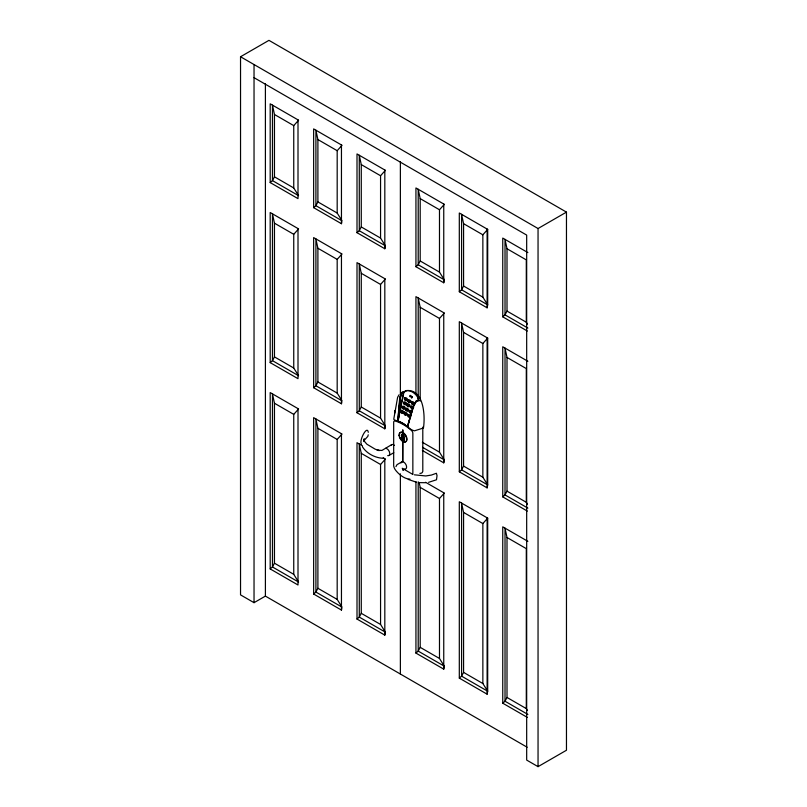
<?xml version="1.0" encoding="UTF-8"?>
<svg xmlns="http://www.w3.org/2000/svg" width="807" height="807" viewBox="0 0 807 807"><rect width="100%" height="100%" fill="white"/><g stroke="black" fill="none" stroke-linecap="round" stroke-linejoin="round"><path stroke-width="1.21" d="M403.056 439.512L403.218 438.867M410.38 396.066C410.39 393.483 409.26 398.063 410.349 396.227M411.439 396.681C411.479 394.29 410.45 397.891 411.207 397.155M405.043 424.563A56.087 42.499 85.2 0 0 399.657 421.637L397.74 421.153L399.687 398.325L401.644 392.414L403.934 392.131M398.144 420.921L400.302 396.983L401.896 392.737L404.075 391.798M368.224 434.812L367.81 436.395L364.048 440.461L364.29 439.926M395.944 466.638L397.044 464.64L401.735 461.937M313.641 207.651L315.91 205.684L317.897 201.911L317.897 139.561L315.91 130.209L315.91 205.684L342.017 220.755L337.185 213.048L337.185 150.697L342.017 145.29L313.641 128.898L313.641 207.651L341.452 223.71L341.825 221.743M313.641 387.713L315.91 385.746L317.897 381.973L317.897 248.253L315.91 238.902L315.91 385.746L342.017 400.817L337.185 393.1L337.185 259.39L342.017 253.983L313.641 237.591L313.641 387.713L341.452 403.772L341.825 401.795M384.818 248.748L385.383 245.792L380.561 238.085L361.274 226.949L361.274 164.608L359.276 155.257L359.276 230.721L357.007 232.688L384.818 248.748L384.818 169.995M313.641 594.023L315.91 592.056L317.897 588.283L317.897 428.315L315.91 418.964L315.91 592.056L342.017 607.126L337.185 599.409L337.185 439.452L342.017 434.035L313.641 417.653L313.641 594.023L341.452 610.082L341.825 608.105M384.818 428.81L385.383 425.854L380.561 418.147L361.274 407.01L361.274 273.301L359.276 263.95L359.276 410.783L357.007 412.75L384.818 428.81L384.818 278.687M443.749 282.773L444.314 279.817L439.482 272.11L420.195 260.974L420.195 198.623L418.208 189.272L418.208 264.746L415.938 266.714L443.749 282.773L443.749 204.02M384.818 635.119L385.383 632.163L380.561 624.457L361.274 613.32L361.274 453.352L359.276 444.001L359.276 617.093L357.007 619.06L384.818 635.119L384.818 458.749M422.354 450.477L443.749 462.835L444.314 459.879L439.482 452.162L422.343 442.266M487.115 307.81L487.69 304.854L487.69 229.39L459.304 213.008L459.304 291.751L487.115 307.81L487.115 229.057M415.938 481.749L415.938 653.085L443.749 669.144L444.314 666.189L439.482 658.472L420.195 647.345L420.195 487.378L419.206 482.707M487.115 487.872L487.69 484.916L487.69 338.083L459.304 321.69L459.304 471.813L487.115 487.872L487.115 337.75M487.115 694.181L487.69 691.226L487.69 518.144L459.304 501.752L459.304 678.122L487.115 694.181L487.115 517.812M400.181 397.669L400.312 396.994M399.041 394.805L397.619 397.296L393.806 418.894A6.557 1.816 -1.5 0 0 394.169 419.66L394.25 419.711A5.831 1.806 0.6 0 0 395.642 420.356L397.801 421.123L403.702 391.859C409.805 387.542 418.702 395.642 418.43 400.282L417.905 398.547M415.998 401.523L419.196 400.494L416.2 400.776L413.224 405.971L407.414 426.58L409.684 428.467A5.831 3.167 20.7 0 0 411.449 429.647L411.852 429.859A6.557 3.702 23.4 0 0 414.475 430.827L423.443 428.003C425.208 417.31 424.482 389.256 406.667 390.507M416.573 401.029L413.325 406.395L407.555 426.812L413.497 406.607L415.887 401.866M363.806 441.52L364.482 439.23L364.028 440.804L364.209 439.129L364.128 440.703L364.078 439.865M400.635 395.672L400.464 394.946M402.411 438.655L402.895 438.544M404.943 397.68C408.645 397.226 408.211 403.581 404.721 399.142M404.125 401.866C407.838 401.462 407.414 407.717 403.904 403.278M402.643 406.153C406.375 405.618 405.649 411.701 402.481 407.727M407.474 403.803C411.197 403.086 410.491 409.633 407.313 405.366M405.982 408.09C409.603 407.575 409.341 413.981 405.79 409.613M409.724 410.249L412.236 411.57M408.352 414.384L410.924 415.867M414.374 404.65C410.632 404.983 411.187 398.708 414.596 403.248M412.74 408.836C409.774 408.998 410.077 404.035 412.922 407.737M298.58 195.677L272.463 180.607L272.463 105.132L274.461 114.483L274.461 176.824L272.463 180.607L270.194 182.574L298.005 198.633L298.005 119.88M298.58 375.739L272.463 360.658L272.463 213.825L274.461 223.176L274.461 356.886L272.463 360.658L270.194 362.625L298.005 378.685L298.005 228.573M361.274 226.949L359.276 230.721L385.383 245.792M420.195 260.974L418.208 264.746L444.314 279.817M298.58 582.049L272.463 566.968L272.463 393.887L274.461 403.238L274.461 563.195L272.463 566.968L270.194 568.935L298.005 584.994L298.005 408.624M361.274 407.01L359.276 410.783L385.383 425.854M463.571 286.011L482.858 297.147L487.69 304.854L461.584 289.784L461.584 214.319L463.571 223.67L463.571 286.011L461.584 289.784L459.304 291.751M527.869 328.056L505.021 314.861L505.021 239.397L507.008 248.748L507.008 311.088L505.021 314.861L502.751 316.838L527.354 331.041M361.274 613.32L359.276 617.093L385.383 632.163M463.571 466.073L482.858 477.209L487.69 484.916L461.584 469.845L461.584 323.012L463.571 332.363L463.571 466.073L461.584 469.845L459.304 471.813M420.195 647.345L418.208 651.118L415.938 653.085M527.869 508.117L505.021 494.923L505.021 348.089L507.008 357.44L507.008 491.15L505.021 494.923L502.751 496.89L527.354 511.103M463.571 672.382L482.858 683.519L487.69 691.226L461.584 676.155L461.584 503.064L463.571 512.415L463.571 672.382L461.584 676.155L459.304 678.122M527.869 714.427L505.021 701.233L505.021 528.151L507.008 537.502L507.008 697.46L505.021 701.233L502.751 703.2L527.354 717.403M402.986 470.34L403.359 469.654M402.138 392.666L400.222 398.466L398.275 421.304L397.74 421.153M401.372 438.695A2.35 1.362 60 0 1 401.472 437.354L402.057 436.92M401.815 437.152L401.533 437.323A2.35 1.362 60 0 0 401.432 438.665L401.543 439.23M404.226 440.572L403.641 441.005M297.975 194.709L293.748 187.96L293.748 125.62L298.58 120.203L270.194 103.821L270.194 182.574M297.975 374.771L293.748 368.022L293.748 234.312L298.58 228.895L270.194 212.513L270.194 362.625M380.561 238.085L380.561 175.744L385.383 170.327L357.007 153.945L357.007 232.688M439.482 272.11L439.482 209.759L444.314 204.353L415.938 187.96L415.938 266.714M380.561 418.147L380.561 284.437L385.383 279.02L357.007 262.638L357.007 412.75M297.975 581.08L293.748 574.332L293.748 414.374L298.58 408.957L270.194 392.575L270.194 568.935M482.858 297.147L482.858 234.807L487.69 229.39M439.482 452.162L439.482 318.452L444.314 313.045L415.938 296.653L415.938 394.23M482.858 477.209L482.858 343.5L487.69 338.083M380.561 624.457L380.561 464.489L385.383 459.082L383.214 457.821M439.482 658.472L439.482 498.514L444.314 493.097L425.561 482.273M482.858 683.519L482.858 523.551L487.69 518.144M406.466 390.638L404.983 391.587M527.203 747.262L265.402 596.111L254.034 602.678L240.536 594.88L240.536 56.752L268.953 40.35L566.464 212.12L566.464 750.248L538.047 766.65L526.678 760.083L526.678 235.089L254.034 77.674M240.536 56.752L538.047 228.522L566.464 212.12M402.622 461.786L402.764 430.01M391.688 444.647L381.953 450.427L377.131 450.165L379.27 450.588L375.144 449.156L366.943 444.243L364.703 441.681L363.937 439.119M388.944 455.511L393.776 452.727M404.146 392.041L405.407 391.324M407.747 426.479L406.768 425.743M397.801 421.123L400.111 397.044L401.815 392.505L403.994 391.859L397.982 421.193L399.324 421.748A56.087 42.499 85.2 0 1 406.425 425.854L407.817 426.903M428.567 482.334L436.486 479.792L437.031 475.676L436.405 473.265L431.412 475.061L425.793 475.959L414.405 474.819M419.892 473.366L420.669 473.316A6.204 3.581 60 0 0 422.797 471.258L422.797 427.619A2.643 1.523 60 0 0 422.757 427.125M425.582 482.697L419.378 482.647M402.007 436.96L402.421 436.93A2.058 1.19 60 0 1 403.52 437.747L404.267 439.26A2.35 1.362 60 0 1 404.166 440.602M403.692 440.965L403.278 440.995A2.058 1.19 60 0 1 402.118 440.208M383.86 458.285C375.679 458.255 366.771 453.736 362.383 446.725M387.673 455.622L388.359 455.693A4.015 2.32 60 0 0 388.359 450.013L387.673 449.287A4.015 2.32 60 0 0 385.514 448.369M402.844 461.745L402.844 429.96M416.503 482.243L408.201 479.398M412.306 474.123L402.249 468.262L403.268 470.007M527.869 252.581L502.751 238.085L502.751 316.838M274.461 114.483L293.748 125.62M317.897 139.561L337.185 150.697M361.274 164.608L380.561 175.744M420.195 198.623L439.482 209.759M463.571 223.67L482.858 234.807M507.008 248.748L526.295 259.884L526.295 322.225L527.506 324.152M274.461 176.824L293.748 187.96M317.897 201.911L337.185 213.048M507.008 311.088L526.295 322.225M527.869 361.274L502.751 346.778L502.751 496.89M274.461 223.176L293.748 234.312M317.897 248.253L337.185 259.39M361.274 273.301L380.561 284.437M418.208 397.115L418.208 297.965L420.195 307.316L439.482 318.452M463.571 332.363L482.858 343.5M507.008 357.44L526.295 368.577L526.295 502.287L527.506 504.214M413.719 407.283L411.308 405.891L411.056 407.525M411.167 412.74L409.502 411.711M408.191 415.948L410.602 417.34M274.461 356.886L293.748 368.022M317.897 381.973L337.185 393.1M507.008 491.15L526.295 502.287M422.555 447.32L444.314 459.879M362.545 445.888L357.007 442.69L357.007 619.06M527.869 541.336L502.751 526.84L502.751 703.2M274.461 403.238L293.748 414.374M317.897 428.315L337.185 439.452M361.274 453.352L380.561 464.489M420.195 487.378L439.482 498.514M463.571 512.415L482.858 523.551M507.008 537.502L526.295 548.639L526.295 708.596L527.506 710.523M274.461 563.195L293.748 574.332M317.897 588.283L337.185 599.409M507.008 697.46L526.295 708.596M444.314 666.189L418.208 651.118L418.208 481.789M402.804 439.381L402.461 438.746M402.996 438.645L403.238 439.179M404.186 438.019L404.61 439.058M401.593 439.2L402.179 440.178A2.058 1.19 60 0 0 403.339 440.965M361.546 444.264C358.459 441.389 367.276 424.381 368.285 432.33M538.047 228.522L538.047 766.65M443.749 312.713L443.749 462.835M443.749 492.774L443.749 669.144M420.195 307.316L420.195 401.039M412.851 474.506L412.851 433.359A2.643 1.523 60 0 0 411.479 430.494L409.865 429.122A46.776 27.004 60 0 0 396.661 421.496L395.037 421.002A2.643 1.523 60 0 0 393.675 422.283L393.675 465.932A6.204 3.581 60 0 0 395.793 470.431L396.58 471.399A21.486 12.408 60 0 0 409.946 479.116M400.373 161.632L400.373 394.542M400.373 473.86L400.373 674.047M394.764 410.561L394.764 413.063M341.452 144.957L341.452 223.71M341.452 253.65L341.452 403.772M341.452 433.712L341.452 610.082M265.402 83.706L265.402 596.111M254.034 64.55L254.034 602.678M391.244 445.071A4.015 2.32 60 0 1 394.431 445.383M404.478 469.008A4.015 2.32 60 0 0 406.486 466.153A4.015 2.32 60 0 0 403.006 461.826L402.32 461.755A4.015 2.32 60 0 0 400.998 462.986M399.606 436.577A5.397 3.117 60 0 1 401.775 432.128A5.397 3.117 60 0 1 406.718 437.495A5.397 3.117 60 0 1 404.549 441.943M403.581 441.661A5.397 3.117 60 0 1 402.582 441.056M400.766 439.099A5.397 3.117 60 0 1 400.08 437.868M403.49 437.172A2.058 1.19 60 0 1 403.863 437.555M412.226 396.822L411.721 397.901L412.226 396.822M400.776 410.793C399.879 415.02 406.516 412.438 400.776 410.793M401.271 410.299C400.09 415.686 408.06 412.145 401.271 410.299M402.148 406.657C401.22 410.803 407.878 408.413 402.158 406.617M403.631 402.37C402.592 406.274 409.522 404.458 403.682 402.31M404.448 398.174C403.742 402.764 410.037 399.304 404.448 398.174M404.115 412.72C403.369 417.169 409.684 414.072 404.166 412.67M404.62 412.226C403.581 417.774 411.197 413.82 404.67 412.145M405.487 408.584C404.761 413.093 411.066 409.855 405.507 408.544M406.97 404.297C406.244 408.796 412.559 405.568 406.99 404.257M407.787 400.101C406.748 404.014 413.678 402.199 407.838 400.05M408.292 399.606C407.253 405.154 414.869 401.2 408.342 399.526M407.858 414.879C407.132 419.388 413.436 416.15 407.878 414.848M409.23 410.743C408.382 415.08 414.949 412.256 409.23 410.743M411.53 402.259C410.803 406.768 417.108 403.53 411.55 402.229M402.158 434.227L401.836 434.327A2.35 1.362 60 0 0 401.331 435.316L402.027 437.323A7.001 4.045 60 0 1 403.883 438.151L403.904 438.181A2.35 1.362 60 0 0 404.378 437.152L403.984 435.619A2.058 1.19 60 0 0 402.935 434.448L402.158 434.227M399.082 435.487A5.397 3.117 60 0 0 405.134 442.065A5.397 3.117 60 0 0 404.418 434.055A5.397 3.117 60 0 0 399.082 435.487"/></g></svg>
